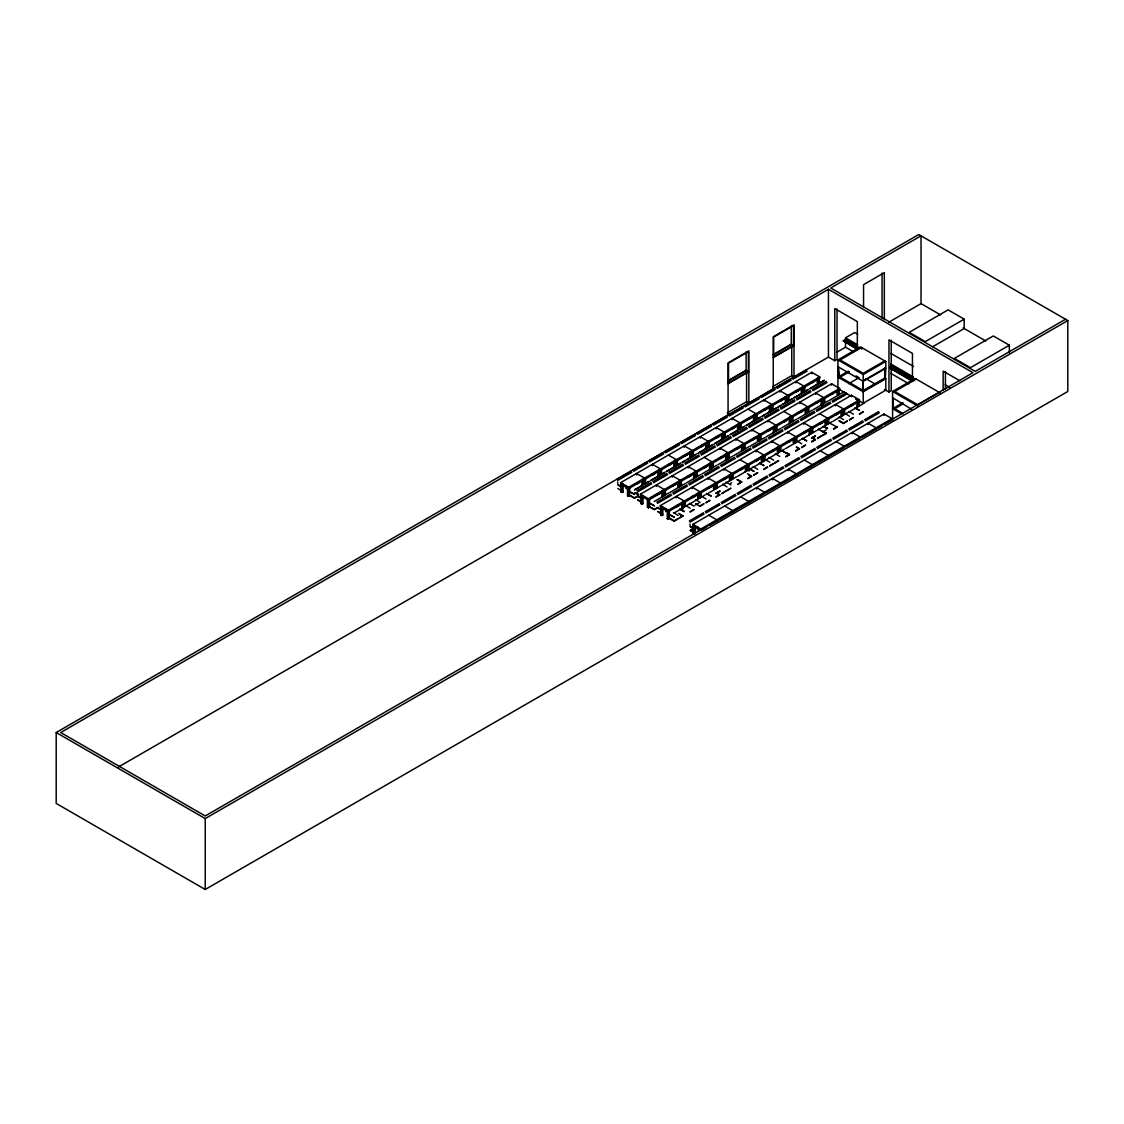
<?xml version="1.0" encoding="UTF-8"?>
<svg xmlns="http://www.w3.org/2000/svg" width="1124" height="1124" viewBox="0 0 1124 1124"><rect width="100%" height="100%" fill="white"/><g stroke="black" fill="none" stroke-linecap="round" stroke-linejoin="round"><path stroke-width="1.5" d="M690.01 525.456L689.967 524.163M56.2 732.525L918.772 234.523L1067.8 320.565L1067.8 391.475L205.228 889.477L56.2 803.435L56.2 732.525L205.228 818.567L1067.8 320.565M828.444 289.275L60.71 732.525L205.228 815.954L972.962 372.704L828.444 289.275L828.444 357.067L118.484 766.961M727.678 380.825L746.125 370.175L748.387 371.482L748.387 351.657L728.521 363.136L728.521 382.947L748.387 371.482M772.834 354.748L791.296 344.099L793.544 345.405L793.544 325.581L773.677 337.06L773.677 356.87L793.544 345.405M728.774 380.713L746.589 370.428L746.589 401.718L727.298 412.859M773.944 354.636L790.256 345.223M728.071 383.734L748.837 371.735M773.228 357.657L794.008 345.658M853.06 351.559L845.515 347.204L845.515 337.818L854.704 332.521L857.71 334.264M856.909 349.086L843.351 340.741L845.613 339.434L857.668 346.403M857.556 349.142L843.899 340.741L858.23 348.229M858.497 348.595L844.841 340.193L845.613 339.743L857.668 346.923M843.351 341.26L845.613 339.954M843.899 341.26L858.23 348.749M844.841 340.713L845.613 340.277L857.753 347.274M772.455 386.782L791.746 375.655L794.008 376.947L794.008 324.808L773.228 336.793L773.228 388.946M836.678 352.318L845.641 347.147M888.733 322.265L921.034 303.62L940.591 314.917M617.076 479.203L621.263 476.773M622.036 476.337L626.237 473.907M627.009 473.471L631.196 471.04M632.995 470.001L637.196 467.584M637.968 467.134L642.169 464.718M642.942 464.268L647.129 461.852M648.927 460.812L653.128 458.381M653.901 457.946L658.102 455.515M658.875 455.065L663.062 452.649M664.86 451.609L669.061 449.178M669.834 448.743L674.035 446.312M674.793 445.877L678.994 443.446M680.793 442.406L684.994 439.99M685.766 439.54L689.967 437.124M690.726 436.674L694.927 434.257M696.725 433.218L700.926 430.787M701.699 430.352L705.9 427.921M706.659 427.471L710.86 425.055M712.658 424.015L716.859 421.584M717.632 421.149L721.819 418.718M722.591 418.283L726.792 415.852M728.591 414.812L732.792 412.396M733.565 411.946L737.751 409.529M738.524 409.08L742.725 406.663M744.524 405.623L748.725 403.193M749.483 402.757L753.684 400.327M754.457 399.877L758.658 397.46M760.456 396.421L764.657 394.004M765.416 393.555L769.617 391.124M770.39 390.688L774.591 388.258M776.389 387.218L780.59 384.801M781.349 384.352L785.55 381.935M786.322 381.486L790.523 379.069M792.322 378.029L796.509 375.599M797.281 375.163L801.482 372.732M802.255 372.283L806.456 369.866M617.694 480.44L621.895 478.023M622.668 477.574L626.869 475.157M627.642 474.707L631.828 472.277M633.627 471.251L637.828 468.82M638.601 468.371L642.802 465.954M643.56 465.505L647.761 463.088M649.56 462.048L653.761 459.618M654.533 459.182L658.734 456.751M659.493 456.316L663.694 453.885M665.492 452.846L669.693 450.429M670.466 449.979L674.653 447.563M675.426 447.113L679.627 444.683M681.425 443.657L685.626 441.226M686.399 440.777L690.586 438.36M691.358 437.91L695.559 435.494M697.358 434.454L701.559 432.023M702.331 431.588L706.518 429.157M707.291 428.722L711.492 426.291M713.29 425.251L717.491 422.835M718.25 422.385L722.451 419.969M723.224 419.519L727.425 417.088M729.223 416.063L733.424 413.632M734.183 413.182L738.384 410.766M739.156 410.316L743.357 407.9M745.156 406.86L749.343 404.429M750.115 403.994L754.316 401.563M755.089 401.127L759.29 398.697M761.089 397.657L765.275 395.241M766.048 394.791L770.249 392.374M771.022 391.925L775.223 389.508M777.021 388.468L781.208 386.038M781.981 385.588L786.182 383.172M786.955 382.722L791.141 380.305M792.94 379.266L797.141 376.835M797.914 376.399L802.115 373.969M802.887 373.533L807.074 371.103M620.574 482.688L811.753 372.311L819.761 376.933L819.761 378.324L628.583 488.701L620.574 484.065L620.574 482.688L628.583 487.31L819.761 376.933M828.444 357.067L834.767 360.72L837.029 359.413L837.029 309.002M837.928 388.609L837.928 359.933L860.506 346.894L885.796 361.492L885.796 368.279L863.218 381.317L837.928 366.705C840.316 373.519 838.223 389.396 838.378 366.452M622.176 487.577L618.256 484.837M626.096 488.715L625.885 485.428M621.024 492.017L623.118 492.017L623.118 484.065L621.024 484.065L621.024 492.017L623.118 492.017M629.623 487.83L627.529 487.83L627.529 495.768L628.583 496.372L629.623 495.768L629.623 487.83L628.583 487.226M641.959 479.498L644.052 479.498L644.052 484.261M644.516 479.231L645.555 478.627L645.555 483.39M657.891 470.296L659.985 470.296L659.985 475.073L655.868 477.475M673.824 461.107L675.917 461.107L675.917 465.87L671.801 468.272M692.3 451.637L693.353 451.033L693.353 455.796M708.232 442.434L709.286 441.83L709.286 446.607M724.165 433.246L725.219 432.642L725.219 437.405M737.555 424.31L739.648 424.31L739.648 429.073M753.473 415.107L755.567 415.107L755.567 419.884M767.397 413.084L771.598 410.667L771.5 405.919L770.46 406.523L770.46 411.665M787.896 396.449L788.936 395.845L788.936 400.608M803.829 387.246L804.868 386.642L804.868 391.419M817.204 378.324L819.298 378.324L819.298 383.087M639.05 482.814L636.957 482.814M652.44 475.101L653.48 474.497L652.44 473.892M654.983 473.626L652.889 473.626M701.278 446.902L699.184 446.902M732.089 429.101L733.143 428.497L732.089 427.893M734.646 427.626L732.553 427.626M780.927 400.903L778.834 400.903M796.86 391.714L794.766 391.714M634.976 489.544L639.177 487.113M639.935 486.678L644.136 484.247M644.909 483.798L649.11 481.381M650.908 480.341L655.109 477.925M660.842 474.609L665.043 472.178M666.841 471.139L671.042 468.722M676.774 465.406L680.975 462.99M682.774 461.95L686.961 459.519M687.733 459.084L691.934 456.653M692.707 456.204L696.908 453.787M698.707 452.747L702.893 450.331M703.666 449.881L712.209 445.104M708.64 447.015L712.841 444.584M714.639 443.544L718.826 441.128M719.599 440.678L723.8 438.262M724.573 437.812L728.759 435.395M730.558 434.356L734.759 431.925M735.532 431.49L739.732 429.059M740.505 428.609L744.692 426.193M746.491 425.153L750.551 422.905M751.464 422.287L759.993 417.51M756.424 419.421L760.625 416.99M762.423 415.95L766.624 413.534M772.357 410.218L776.558 407.801M778.356 406.762L782.557 404.331M783.33 403.895L787.531 401.465L787.432 396.716L786.393 397.32L786.393 402.083M788.289 401.015L792.49 398.599M794.289 397.559L802.831 392.782M799.262 394.693L803.449 392.262M804.222 391.826L808.423 389.396M810.221 388.356L814.422 385.939M815.195 385.49L819.382 383.073M820.155 382.624L824.356 380.207M634.343 490.05L638.544 487.633M639.317 487.184L642.113 485.568M644.277 484.318L648.478 481.887M650.276 480.861L654.477 478.431M655.25 477.981L659.437 475.564M660.209 475.115L664.41 472.698M666.209 471.659L669.005 470.043M671.183 468.792L675.369 466.362M676.142 465.926L680.343 463.495M682.142 462.456L684.938 460.84M687.101 459.59L691.302 457.173M692.075 456.723L694.871 455.108M698.074 453.267L702.275 450.836M703.034 450.387L707.235 447.97M714.007 444.064L718.194 441.634M718.967 441.198L723.168 438.767M723.94 438.332L728.141 435.901M729.94 434.862L734.127 432.445M734.899 431.995L737.695 430.38M739.873 429.129L744.074 426.698M745.872 425.673L750.059 423.242M750.832 422.793L755.033 420.376M761.791 416.47L764.601 414.854M766.765 413.604L770.966 411.173M771.738 410.738L775.925 408.307M777.724 407.267L780.534 405.652M782.697 404.401L786.898 401.985M787.671 401.535L791.858 399.118M793.656 398.079L797.857 395.648M803.59 392.332L807.791 389.916M809.589 388.876L813.79 386.445M814.563 386.01L818.764 383.579M819.522 383.144L823.723 380.713M627.529 495.768L629.623 495.768M636.943 490.668L641.144 488.252M641.902 487.802L646.103 485.385M646.876 484.936L651.077 482.519M652.875 481.479L657.076 479.049M657.835 478.613L662.036 476.183M662.809 475.747L667.01 473.316M668.808 472.277L672.995 469.86M673.768 469.411L677.969 466.994M678.741 466.544L682.942 464.114M684.741 463.088L688.928 460.657M689.7 460.208L693.901 457.791M694.674 457.342L698.875 454.925M700.673 453.885L704.86 451.455M705.633 451.019L709.834 448.588M710.607 448.153L714.794 445.722M716.592 444.683L720.793 442.266M721.566 441.816L725.767 439.4M726.54 438.95L730.726 436.519M732.525 435.494L736.726 433.063M737.499 432.614L741.699 430.197M742.472 429.747L746.659 427.331M748.458 426.291L752.659 423.86M753.431 423.425L757.632 420.994M758.391 420.559L762.592 418.128M764.39 417.088L768.591 414.672M769.364 414.222L773.565 411.806M774.324 411.356L778.525 408.925M780.323 407.9L784.524 405.469M785.297 405.019L789.484 402.603M790.256 402.153L794.457 399.737M796.256 398.697L800.457 396.266M801.229 395.831L805.416 393.4M806.189 392.964L810.39 390.534M812.188 389.494L816.389 387.077M817.162 386.628L821.349 384.211M822.122 383.762L826.323 381.331M637.575 491.919L641.762 489.488M642.535 489.052L646.736 486.622M647.508 486.172L651.709 483.756M653.508 482.716L657.695 480.299M658.467 479.85L662.668 477.419M663.441 476.983L667.642 474.553M669.44 473.513L673.627 471.097M674.4 470.647L678.601 468.23M679.374 467.781L683.561 465.364M685.359 464.324L689.56 461.894M690.333 461.458L694.534 459.028M695.306 458.592L699.493 456.161M701.292 455.122L705.493 452.705M706.265 452.255L710.466 449.825M711.225 449.389L715.426 446.959M717.224 445.919L721.425 443.502M722.198 443.053L726.399 440.636M727.158 440.187L731.359 437.77M733.157 436.73L737.358 434.3M738.131 433.864L742.332 431.433M743.09 430.998L747.291 428.567M749.09 427.527L753.291 425.111M754.064 424.661L758.25 422.245M759.023 421.795L763.224 419.364M765.023 418.325L769.223 415.908M769.996 415.459L774.183 413.042M774.956 412.592L779.157 410.176M780.955 409.136L785.156 406.705M785.929 406.27L790.116 403.839M790.889 403.404L795.089 400.973M796.888 399.933L801.089 397.517M801.848 397.067L806.049 394.65M806.821 394.201L811.022 391.77M812.821 390.731L817.022 388.314M817.78 387.864L821.981 385.448M822.754 384.998L826.955 382.582M848.325 371.145L837.928 377.144L863.218 391.742L885.796 378.704L885.796 390.183L863.218 403.221L855.49 398.95M849.407 371.763L840.106 377.144L863.218 390.492L884.714 378.086L885.796 378.704M640.441 494.167L831.62 383.79L839.628 388.412L839.628 389.789L648.45 500.166L640.441 495.543L640.441 494.167L648.45 498.789L648.45 507.851L649.503 507.247L649.503 499.295L647.41 499.295L647.41 507.247L648.45 507.851M637.996 495.81L634.484 497.848L630.353 495.459M638.404 496.049L634.484 498.311L629.946 495.698M884.714 360.874L863.218 373.28L840.106 359.933L861.602 347.527L861.602 349.086M837.928 359.933L863.218 374.531L885.796 361.492M647.41 499.295L839.628 388.412M642.998 503.496L641.944 504.1L641.944 496.148L640.905 495.543L640.905 503.496L642.998 503.496L642.998 495.543M848.704 383.649L858.736 377.861M664.382 490.71L665.422 490.106L665.422 494.869M681.355 485.666L681.355 480.903L679.261 480.903M693.691 472.572L695.784 472.572L695.784 477.335M709.623 469.734L709.623 463.369L711.717 463.369L711.717 468.146M727.607 459.098L727.649 454.18L726.596 454.784L726.596 459.927M744.046 444.711L745.086 444.106L745.086 448.883M761.018 439.681L761.018 434.918L758.925 434.918M789.287 423.748L789.287 417.383L791.38 417.383L791.38 422.146M807.313 412.958L807.313 408.181L806.259 408.785L806.259 413.562M823.232 403.755L823.232 398.992L822.192 399.596L822.192 405.947M823.695 398.725L824.749 398.121L824.749 402.884M657.414 495.164L655.32 495.164M688.239 477.363L689.279 476.759L688.239 476.154M704.172 468.174L705.212 467.57L704.172 466.966M705.675 467.303L706.715 466.699L705.675 466.095M737.077 449.164L734.984 449.164M753.01 439.976L750.916 439.976M783.821 422.174L784.875 421.57L783.821 420.966M801.257 412.115L802.311 411.51L801.257 410.906M816.741 403.179L814.647 403.179M832.659 393.976L830.566 393.976M964.195 319.146L925.291 341.612L909.218 332.339L948.122 309.873L964.195 319.146L964.195 328.531L932.765 346.684M654.21 501.529L668.977 492.846M670.143 492.326L684.909 483.657M686.076 483.123L700.842 474.454M702.008 473.935L716.775 465.252M717.941 464.732L732.707 456.063M733.874 455.529L748.64 446.86M749.806 446.34L764.573 437.672M765.739 437.138L780.506 428.469M781.672 427.935L796.424 419.266M797.604 418.746L812.357 410.077M813.537 409.543L828.29 400.875M829.456 400.341L844.222 391.672M885.347 368.012L862.768 381.05L862.768 391.475L885.347 378.451L885.796 368.279M647.41 507.247L649.503 507.247M656.809 502.147L661.01 499.73M661.783 499.281L665.97 496.85M666.743 496.415L670.944 493.984M672.742 492.944L676.943 490.528M677.716 490.078L681.903 487.661M682.675 487.212L686.876 484.795M688.675 483.756L692.876 481.325M693.649 480.889L697.835 478.459M698.608 478.009L702.809 475.593M704.607 474.553L708.808 472.136M709.567 471.687L713.768 469.256M714.541 468.82L718.742 466.39M720.54 465.35L724.741 462.933M725.5 462.484L729.701 460.067M730.474 459.618L734.674 457.201M736.473 456.161L740.674 453.731M741.433 453.295L745.634 450.864M746.406 450.415L750.607 447.998M752.406 446.959L756.592 444.542M757.365 444.092L761.566 441.662M762.339 441.226L766.54 438.796M768.338 437.756L772.525 435.339M773.298 434.89L777.499 432.473M778.272 432.023L782.459 429.607M784.257 428.567L788.458 426.137M789.231 425.701L793.432 423.27M794.204 422.821L798.391 420.404M800.19 419.364L804.391 416.948M805.163 416.498L809.364 414.068M810.137 413.632L814.324 411.201M816.122 410.162L820.323 407.745M821.096 407.295L825.297 404.879M826.056 404.429L830.257 402.013M832.055 400.973L836.256 398.542M837.029 398.107L841.23 395.676M841.988 395.227L846.189 392.81M657.442 503.383L661.643 500.967M662.415 500.517L666.602 498.101M667.375 497.651L671.576 495.234M673.374 494.195L677.575 491.764M678.334 491.314L682.535 488.898M683.308 488.448L687.509 486.032M689.307 484.992L693.508 482.561M694.267 482.126L698.468 479.695M699.24 479.26L703.441 476.829M705.24 475.789L709.427 473.373M710.199 472.923L714.4 470.506M715.173 470.057L719.374 467.64M721.172 466.601L725.359 464.17M726.132 463.734L730.333 461.304M731.106 460.854L735.307 458.437M737.105 457.398L741.292 454.967M742.065 454.532L746.266 452.101M747.039 451.665L751.225 449.235M753.024 448.195L757.225 445.778M757.998 445.329L762.198 442.912M762.971 442.463L767.158 440.046M768.957 439.006L773.157 436.576M773.93 436.14L778.131 433.709M778.904 433.26L783.091 430.843M784.889 429.804L789.09 427.387M789.863 426.937L794.064 424.507M794.823 424.071L799.024 421.641M800.822 420.601L805.023 418.184M805.796 417.735L809.997 415.318M810.755 414.868L814.956 412.452M816.755 411.412L820.956 408.981M821.728 408.546L825.915 406.115M826.688 405.666L830.889 403.249M832.687 402.209L836.888 399.793M837.661 399.343L841.848 396.913M842.621 396.477L846.822 394.046M657.863 507.289L654.351 509.312L650.22 506.924M660.308 505.631L851.486 395.255L859.495 399.877L859.495 401.268L668.316 511.645L660.308 507.008L660.308 505.631L668.316 510.254L859.495 399.877M658.271 507.528L654.351 509.79L649.812 507.163M662.865 507.008L662.865 514.961L661.811 515.565L660.772 514.961L660.772 507.008L661.811 506.404M665.844 511.659L665.633 508.371M660.772 514.961L662.865 514.961M683.743 507.36L683.799 502.442L682.746 503.046L682.746 509.397M700.182 492.972L701.236 492.368L701.236 497.145M717.168 487.942L717.168 483.179L715.075 483.179M729.49 481.198L729.49 474.848L731.584 474.848L731.584 479.611M745.423 472.01L745.423 465.645L747.516 465.645L747.516 470.422M763.407 461.374L763.449 456.456L762.409 457.061L762.409 461.823M779.382 452.017L779.382 447.254L778.342 447.858L778.342 453M779.845 446.987L780.885 446.383L780.885 451.146M812.75 432.754L812.75 427.991L810.657 427.991M825.086 426.01L825.086 419.659L827.18 419.659L827.18 424.422M843.112 415.234L843.112 410.457L842.059 411.061L842.059 415.838M859.045 406.031L859.045 401.268L857.991 401.872L857.991 406.635M677.294 506.629L675.201 506.629M693.227 497.44L691.134 497.44M709.16 488.238L707.066 488.238M724.039 479.639L725.078 479.035L724.039 478.431M757.407 460.376L758.447 459.772L757.407 459.168M772.876 451.441L770.783 451.441M788.809 442.252L786.716 442.252M804.742 433.049L802.648 433.049M837.071 414.391L838.111 413.787L837.071 413.182M852.54 405.455L850.446 405.455M669.89 514.652L674.217 517.391M673.402 512.614L678.151 515.368M689.335 503.426L694.084 506.165M695.756 499.716L700.097 502.456M722.648 484.191L726.989 486.931M726.16 482.154L730.909 484.894M753.052 466.629L757.801 469.368M768.985 457.426L773.734 460.18M775.405 453.717L779.747 456.47M818.244 429.003L822.571 431.742M823.007 426.249L827.545 428.637M828.992 422.793L837.043 427.022M839.136 416.934L843.478 419.673M845.136 413.463L849.477 416.217M848.648 411.44L853.397 414.18M674.091 512.994L688.843 504.325M690.024 503.805L704.776 495.122M705.956 494.602L720.709 485.933M721.875 485.399L736.641 476.731M737.808 476.211L752.574 467.528M753.74 467.008L768.507 458.339M769.673 457.805L784.44 449.136M785.606 448.617L800.372 439.934M801.538 439.414L816.305 430.745M817.471 430.211L832.238 421.542M833.404 421.022L848.17 412.339M849.337 411.82L864.089 403.151M667.277 518.712L669.37 518.712L669.37 510.774L667.277 510.774L667.277 518.712L668.316 518.108M730.544 483.404L731.584 482.8M827.18 427.612L825.086 427.612M737.33 479.583L741.868 481.971L737.948 484.472M884.447 389.396L888.958 392.009L891.22 390.702L891.22 340.291M695.124 505.083L698.636 503.299M716.016 493.014L719.529 491.23M811.612 437.826L815.125 436.042M715.89 493.338L720.077 490.907M811.472 438.149L815.532 436.042M892.582 420.165L892.582 391.475L915.161 378.451L940.451 393.049M716.227 493.38L719.739 491.343M811.823 438.191L815.321 436.154M822.782 431.855L826.295 429.832M916.243 379.069L894.746 391.475L917.872 404.837L939.369 392.417M677.73 518.754L674.217 520.791L670.101 518.403M679.191 517.911L682.704 515.888M690.15 511.589L693.663 509.565M700.097 505.856L703.596 503.819M706.083 502.386L709.595 500.363M716.016 496.653L719.529 494.63M722.015 493.197L725.528 491.16M726.989 490.317L730.502 488.294M737.948 483.994L741.461 481.971M747.881 478.262L751.394 476.225M753.881 474.792L757.393 472.768M763.814 469.059L767.327 467.036M769.814 465.603L773.326 463.566M774.787 462.737L778.286 460.7M785.746 456.4L789.259 454.377M795.68 450.668L799.192 448.631M801.679 447.197L805.191 445.174M811.612 441.465L815.125 439.442M817.612 438.009L821.124 435.972M822.571 435.143L826.084 433.105M833.544 428.806L837.043 426.783M846.99 421.05L843.478 423.074L839.347 420.685M849.477 419.603L852.976 417.58M859.41 413.871L862.923 411.848M679.191 518.389L683.111 515.888L678.784 513.387M690.15 512.066L694.084 509.565M706.083 502.864L710.017 500.363M716.016 497.131L719.95 494.869L717.056 492.958M722.015 493.675L725.935 491.16M726.989 490.795L730.909 488.294M747.881 478.74L751.801 476.225L747.474 473.724M753.881 475.269L757.801 472.768M763.814 469.537L767.734 467.036M769.814 466.081L773.734 463.566M774.787 463.2L778.707 460.7M785.746 456.878L789.666 454.616L786.772 452.705M795.68 451.146L799.6 448.869L796.705 446.973M801.679 447.675L805.599 445.174M811.612 441.943L815.532 439.681L812.638 437.77M817.612 438.486L821.532 435.972M822.571 435.606L826.505 433.344L823.611 431.447M833.544 429.284L837.464 426.783M849.477 420.081L853.397 417.58M859.41 414.349L863.33 411.848M893.032 398.514L893.032 408.953L893.032 397.994L911.676 409.291M689.321 520.918L693.522 518.501M694.295 518.052L698.496 515.635M699.269 515.185L703.455 512.755M705.254 511.715L709.455 509.298M710.227 508.849L714.428 506.432M715.187 505.983L719.388 503.566M721.186 502.526L725.387 500.096M726.16 499.66L730.361 497.229M731.12 496.794L735.321 494.363M737.119 493.324L741.32 490.907M742.093 490.457L746.294 488.041M747.053 487.591L751.254 485.161M753.052 484.135L757.253 481.704M758.026 481.255L762.212 478.838M762.985 478.388L767.186 475.972M768.985 474.932L773.186 472.502M773.958 472.066L778.145 469.635M778.918 469.2L783.119 466.769M784.917 465.729L789.118 463.313M789.891 462.863L794.078 460.447M794.851 459.997L799.052 457.566M800.85 456.541L805.051 454.11M805.81 453.66L810.011 451.244M810.783 450.794L814.984 448.378M816.783 447.338L820.984 444.907M821.742 444.472L825.943 442.041M826.716 441.606L830.917 439.175M832.715 438.135L836.902 435.719M837.675 435.269L841.876 432.852M842.649 432.403L846.85 429.972M848.648 428.947L852.835 426.516M853.608 426.066L857.809 423.65M858.581 423.2L862.782 420.783M864.581 419.744L868.768 417.313M869.54 416.878L873.741 414.447M874.514 414.011L878.701 411.581M689.953 522.154L694.154 519.738M694.927 519.288L699.128 516.871M699.887 516.422L704.088 514.005M705.886 512.966L710.087 510.535M710.86 510.099L715.061 507.669M715.819 507.219L720.02 504.802M721.819 503.763L726.02 501.346M726.792 500.897L730.979 498.466M731.752 498.03L735.953 495.6M737.751 494.56L741.952 492.143M742.725 491.694L746.912 489.277M747.685 488.828L751.886 486.411M753.684 485.371L757.885 482.941M758.644 482.505L762.845 480.074M763.618 479.639L767.818 477.208M769.617 476.169L773.818 473.752M774.576 473.302L778.777 470.872M779.55 470.436L783.751 468.006M785.55 466.966L789.751 464.549M790.509 464.1L794.71 461.683M795.483 461.233L799.684 458.817M801.482 457.777L805.669 455.346M806.442 454.911L810.643 452.48M811.416 452.045L815.617 449.614M817.415 448.574L821.602 446.158M822.375 445.708L826.576 443.292M827.348 442.842L831.535 440.411M833.348 439.372L837.535 436.955M838.307 436.505L842.508 434.089M843.281 433.639L847.468 431.223M849.266 430.183L853.467 427.752M854.24 427.317L858.441 424.886M859.214 424.451L863.401 422.02M865.199 420.98L869.4 418.564M870.173 418.114L874.374 415.697M875.132 415.248L879.333 412.817M902.965 402.687L892.582 408.686L901.631 413.913M892.02 418.662L700.842 529.039L700.842 530.416L692.834 525.793L692.834 524.402L884.012 414.025L892.02 418.662L892.02 420.039L884.771 424.212M902.712 404.092L894.746 408.686L903.415 413.702M693.283 525.793L694.337 526.397L694.337 534.336L693.283 533.731L693.283 525.793L694.337 525.189M694.337 526.397L695.377 525.793M1009.352 345.223L970.448 367.688L954.374 358.401L993.279 335.95L1009.352 345.223L1009.352 353.048M694.014 528.392L690.501 530.43L694.632 532.565M698.355 530.43L698.144 527.142M693.283 533.731L694.337 533.127M1065.538 319.258L975.225 371.398L830.706 287.969L921.034 235.829L921.034 303.62M701.882 529.544L700.842 530.149L699.788 529.544L700.842 528.94L692.834 524.402M715.257 521.817L716.311 521.213M716.775 520.946L717.814 520.342M731.19 512.614L732.244 512.01M732.693 511.757L733.747 511.153M747.123 503.426L748.177 502.821M748.626 502.554L749.68 501.95M763.056 494.223L764.109 493.619M778.988 485.02L780.042 484.416M780.492 484.163L781.545 483.559M794.921 475.831L795.961 475.227M796.424 474.96L797.478 474.356M810.854 466.629L811.893 466.024M812.357 465.757L813.411 465.153M826.786 457.426L827.826 456.822M828.29 456.569L829.329 455.965M842.719 448.237L843.759 447.633M858.652 439.034L859.691 438.43M874.584 429.832L875.624 429.228M876.088 428.975L877.127 428.37M890.503 420.643L891.557 420.039M702.289 529.573L706.631 527.072M709.525 525.4L763.112 494.462M766.006 492.79L780.492 484.416L780.492 483.039L772.483 478.417L772.483 479.793M781.939 483.587L844.222 447.633L844.222 446.256L836.214 441.62M845.669 446.79L860.155 438.43L860.155 437.053L852.147 432.431L852.147 433.808M861.602 437.601L876.088 429.228L876.088 427.851L868.079 423.228L868.079 424.605M877.535 428.399L881.876 425.884M963.184 327.955L985.762 340.979M959.713 380.699L943.162 371.145L943.162 390.267M890.911 353.428L913.545 366.494M945.228 384.787L949.752 387.401M845.515 337.818L857.598 344.787M890.784 363.951L913.419 377.018M890.812 365.539L913.419 378.577M890.812 366.059L913.896 379.181M891.135 366.55L913.896 379.701M844.841 340.193L858.497 348.075M890.363 366.48L913.138 379.617M890.096 366.635L912.857 379.772M890.363 367L911.62 379.266M890.096 367.155L912.857 380.291M843.899 340.741L857.556 348.623M890.939 367.899L912.182 380.165M843.351 340.741L856.909 348.566M890.067 367.703L912.66 380.755M890.939 368.419L912.182 380.685M890.067 368.236L912.66 381.275M890.784 373.337L908.894 383.79M892.582 391.475L917.872 406.087M865.93 378.704L875.413 384.183M855.996 375.894L858.891 377.552M863.218 380.797L863.218 391.222M839.417 389.466L851.318 396.336M857.991 400.664L859.045 401.268M811.753 381.907L812.793 382.511L810.699 382.511M859.41 410.232L854.858 407.857L859.41 410.471M804.868 386.642L795.82 381.514L795.82 382.891M822.192 398.388L823.232 398.992M842.059 409.853L843.112 410.457M797.323 390.239L798.363 390.843L796.27 390.843M838.926 420.924L843.478 423.551L847.398 421.05M819.621 413.66L827.643 418.283L827.643 424.155M826.59 418.788L828.683 418.788L828.683 423.551M806.259 407.576L807.313 408.181M821.138 422.371L822.178 422.975L820.084 422.975M821.742 430.843L826.084 433.344M783.821 411.384L791.83 416.006L791.83 421.893M812.75 427.991L803.702 422.849L803.702 424.226M790.79 416.512L792.884 416.512L792.884 421.289M770.46 405.314L771.5 405.919M790.327 416.779L791.38 417.383M785.325 420.109L786.379 420.713L784.285 420.713M805.206 431.574L806.245 432.178L804.152 432.178M812.231 438.009L815.125 439.681M746.589 401.718L748.837 403.024L748.837 350.871L728.071 362.869L728.071 415.023M806.639 440.692L802.1 438.318L806.639 440.931M748.022 409.108L756.031 413.73L756.031 419.617M820.281 450.822L828.29 455.445L828.29 456.822M774.857 425.715L776.951 425.715L776.951 430.478M794.724 437.18L796.818 437.18L796.818 441.957M754.527 414.503L755.567 415.107M798.644 442.055L801.679 443.811M749.525 417.833L750.579 418.437L748.486 418.437M769.392 429.298L770.446 429.902L768.352 429.902M789.273 440.777L790.312 441.381L788.219 441.381M748.022 418.704L749.076 419.308L746.982 419.308M767.889 430.169L768.942 430.773L766.849 430.773M796.298 447.212L799.192 448.869M751.956 431.152L751.956 429.775L761.018 434.918M804.348 460.025L812.357 464.648L812.357 466.024M739.058 423.439L741.152 423.439L741.152 428.202M738.594 423.706L739.648 424.31M778.342 446.649L779.382 447.254M782.852 451.089L789.259 454.616M782.711 451.258L785.746 453M753.473 438.501L754.513 439.105L752.42 439.105M724.165 432.038L725.219 432.642M762.409 455.852L763.449 456.456M766.779 460.447L769.814 462.203M717.66 436.224L718.714 436.829L716.62 436.829M716.157 437.096L717.21 437.7L715.117 437.7M763.814 465.42L759.276 463.046L763.814 465.659M708.232 441.226L709.286 441.83M739.971 459.646L747.98 464.268L747.98 470.155M746.926 464.774L749.02 464.774L749.02 471.139M726.596 453.576L727.649 454.18M746.476 465.041L747.516 465.645M753.881 471.167L749.343 468.778L753.881 471.392M741.475 468.371L742.528 468.975L740.435 468.975M748.5 474.806L751.394 476.464M704.172 457.37L712.18 461.992L712.18 467.879M731.007 473.977L733.101 473.977L733.101 478.74M710.677 462.765L711.717 463.369M737.119 479.709L741.461 482.21M691.794 456.822L691.85 451.904L690.796 452.508L690.796 457.271M725.542 477.559L726.596 478.164L724.502 478.164M708.106 479.414L708.106 478.037L717.168 483.179M668.359 455.094L676.381 459.716L676.381 465.603M740.618 496.808L748.626 501.445L748.626 502.821M695.194 471.701L697.287 471.701L697.287 476.478M674.864 460.503L675.917 461.107M694.744 471.968L695.784 472.572M689.743 475.297L690.782 475.902L688.689 475.902M709.609 486.762L710.663 487.366L708.57 487.366M716.648 493.197L719.529 494.869M711.056 495.881L706.518 493.506L711.056 496.12M672.307 477.152L672.307 475.761L681.355 480.903M724.685 506.011L732.693 510.633L732.693 512.01M658.931 469.692L659.985 470.296M703.062 497.244L706.083 498.986M673.81 484.486L674.85 485.09L672.756 485.09M672.307 485.357L673.346 485.961L671.253 485.961M695.545 503.707L700.097 506.334L704.017 503.819M636.507 474.876L636.507 473.499L645.555 478.627M664.382 489.502L665.422 490.106M708.752 515.213L716.775 519.836L716.775 521.213M682.746 501.838L683.799 502.442M687.129 506.446L690.15 508.188M657.877 493.689L658.931 494.293L656.837 494.293M636.507 483.081L637.547 483.685L635.453 483.685M684.165 511.42L679.613 509.032L684.165 511.659M679.809 514.455L682.704 516.127M660.772 507.008L661.811 507.612L661.811 515.565M635.327 492.593L638.067 494.181M634.905 492.832L637.94 494.574M634.484 494.209L629.946 491.82L634.484 494.448M638.123 496.302L641.017 497.974M654.351 505.674L649.812 503.299L654.351 505.912M657.99 507.781L660.884 509.453M671.337 515.48L674.217 517.152M690.501 526.552L693.396 528.224M617.835 484.837L622.373 487.451M637.701 496.302L640.736 498.058M657.582 507.781L662.12 510.394M690.094 526.552L694.632 529.179M638.123 499.941L640.877 501.529M662.12 513.794L657.99 511.659M622.373 491.329L617.835 488.476M640.736 501.922L637.701 499.941M662.12 514.272L657.582 511.42M669.679 518.642L674.217 521.269L678.151 518.754M694.632 533.043L690.094 530.43L694.014 528.154M640.905 503.496L641.944 504.1M637.477 493.014L637.603 494.363M617.666 481.999L617.75 483.32M945.41 371.58L945.41 388.96M912.449 381.219L912.449 353.414L888.958 339.855L888.958 392.009M884.714 367.646L884.714 378.086M884.321 319.595L884.321 272.654L863.555 284.653L863.555 307.245M884.012 414.025L884.012 415.416M882.059 273.09L882.059 318.289M863.218 374.531L863.218 403.221M857.345 349.409L857.345 321.605L834.767 308.566L834.767 360.72M856.952 401.268L856.952 407.619M851.486 395.255L851.486 396.646M844.616 414.363L844.616 409.586L842.522 409.586L842.522 415.95M843.562 414.967L843.562 408.981L835.554 404.457L835.554 405.834M841.019 410.457L841.019 416.821M839.164 394.552L839.164 389.789L838.125 390.393L838.125 395.17M837.071 391.377L837.071 394.552M831.62 383.79L831.62 385.167M826.126 420.264L826.126 425.027M823.695 403.488L823.695 397.615L815.687 392.978L815.687 394.369M822.656 398.121L822.656 402.884M821.138 398.992L821.138 405.343M818.258 378.928L818.258 383.691M817.204 379.912L817.204 383.087M811.753 372.311L811.753 373.688M811.711 427.471L811.711 433.358M811.247 433.625L811.247 428.862L810.193 429.466L810.193 434.229M809.154 430.45L809.154 435.213M808.816 412.087L808.816 407.324L806.723 407.324L806.723 413.674M807.763 412.691L807.763 406.804L799.754 402.181L799.754 403.558M805.22 408.181L805.22 414.545M803.829 386.136L803.829 392.023M803.365 392.29L803.365 387.513L802.325 388.117L802.325 392.894M801.271 389.101L801.271 393.878M796.424 475.227L796.424 473.85L788.416 469.214L788.416 470.605M795.778 442.561L795.778 436.674L787.769 432.052L787.769 433.428M795.314 442.828L795.314 438.051L794.275 438.655L794.275 443.432M793.221 439.639L793.221 442.828M791.746 346.094L791.746 375.655M791.296 325.932L791.296 344.099M790.327 417.988L790.327 422.75M787.896 401.212L787.896 395.339L779.887 390.716L779.887 392.093M785.339 396.716L785.339 403.066M779.845 451.75L779.845 445.877L771.837 441.254L771.837 442.631M778.791 446.383L778.791 451.146M777.288 447.254L777.288 452.017M775.897 431.082L775.897 425.209L767.889 420.573L767.889 421.964M775.448 431.349L775.448 426.586L774.394 427.19L774.394 431.953M773.354 428.174L773.354 432.937M773.017 409.81L773.017 405.047L770.924 405.047L770.924 411.398M771.963 410.415L771.963 404.528L763.955 399.905L763.955 401.282M769.406 405.919L769.406 412.269M764.952 460.348L764.952 455.585L762.859 455.585L762.859 461.936M764.559 493.619L764.559 492.242L756.55 487.619L756.55 488.996M763.913 460.952L763.913 455.065L755.904 450.443L755.904 451.82M761.355 456.456L761.355 462.807M759.964 434.398L759.964 440.285M759.515 440.552L759.515 435.775L758.461 436.379L758.461 441.156M757.421 437.377L757.421 440.552M757.084 419.013L757.084 414.236L754.991 414.236L754.991 420.601M754.527 415.711L754.527 420.488M753.473 416.695L753.473 421.472M746.476 466.249L746.476 471.026M746.125 352.009L746.125 370.175M744.046 449.488L744.046 443.601L736.023 438.978L736.023 440.355M743.582 449.741L743.582 444.978L742.528 445.582L742.528 450.345M741.489 444.978L741.489 451.342M740.098 428.806L740.098 422.933L732.089 418.311L732.089 419.688M738.594 424.914L738.594 429.677M737.555 425.898L737.555 430.661M732.047 479.344L732.047 473.471L724.039 468.849L724.039 470.225M730.544 475.452L730.544 480.215M729.153 458.072L729.153 453.309L727.059 453.309L727.059 459.66M728.113 458.676L728.113 452.803L720.105 448.167L720.105 449.558M725.556 454.18L725.556 460.531M724.165 438.009L724.165 432.122L716.157 427.499L716.157 428.876M723.716 438.276L723.716 433.513L722.662 434.117L722.662 438.88M721.622 435.1L721.622 439.863M716.114 482.66L716.114 488.547M715.651 488.814L715.651 484.051L714.611 484.655L714.611 489.418M713.557 485.638L713.557 488.814M713.22 467.275L713.22 462.512L711.127 462.512L711.127 468.863M710.677 463.973L710.677 468.75M708.232 447.212L708.232 441.325L700.224 436.702L700.224 438.079M707.783 447.478L707.783 442.701L706.729 443.306L706.729 448.083M705.689 442.701L705.689 449.066M700.182 497.749L700.182 491.862L692.173 487.24L692.173 488.617M699.732 498.016L699.732 493.239L698.678 493.843L698.678 498.62M697.639 493.239L697.639 498.016M696.248 477.082L696.248 471.195L688.239 466.572L688.239 467.949M695.377 527.381L695.377 533.731M694.744 473.176L694.744 477.939M693.691 474.159L693.691 478.936M692.3 456.4L692.3 450.527L684.291 445.905L684.291 447.282M689.757 451.904L689.757 458.255M685.303 506.334L685.303 501.571L683.209 501.571L683.209 507.936M684.249 506.938L684.249 501.065L676.241 496.443L676.241 497.82M681.706 502.442L681.706 508.793M680.315 480.398L680.315 486.271M679.851 486.537L679.851 481.774L678.812 482.379L678.812 487.142M677.758 483.362L677.758 486.537M677.421 464.999L677.421 460.236L675.327 460.236L675.327 466.586M674.864 461.711L674.864 466.474M673.824 462.695L673.824 467.458M668.316 510.254L668.316 519.316M664.382 495.473L664.382 489.586L656.374 484.964L656.374 486.341M663.919 495.74L663.919 490.963L662.879 491.567L662.879 496.344M661.825 490.963L661.825 497.328M661.488 474.202L661.488 469.425L659.395 469.425L659.395 474.202M660.448 474.806L660.448 468.919L652.44 464.296L652.44 465.673M658.931 470.9L658.931 475.677M657.891 471.883L657.891 476.66M644.516 478.122L644.516 483.994M643.012 480.103L643.012 484.866M641.959 481.086L641.959 485.849M628.583 487.31L628.583 496.372M622.078 483.461L622.078 492.621M205.228 818.567L205.228 889.477M668.359 464.69L667.319 465.294L669.412 465.294L668.359 464.69M669.876 463.819L668.822 464.423L670.916 464.423L669.876 463.819M684.291 455.487L683.252 456.091L685.345 456.091L684.291 455.487M685.809 454.616L684.755 455.22L686.848 455.22L685.809 454.616M701.727 445.427L700.688 446.031L702.781 446.031L701.727 445.427M763.955 409.501L762.901 410.105L764.994 410.105L763.955 409.501M765.458 408.63L764.418 409.234L766.512 409.234L765.458 408.63M781.391 399.427L780.351 400.032L782.444 400.032L781.391 399.427M720.105 457.763L719.051 458.367L721.144 458.367L720.105 457.763M721.608 456.892L720.554 457.496L722.648 457.496L721.608 456.892M737.541 447.703L736.487 448.307L738.58 448.307L737.541 447.703M799.754 411.777L798.714 412.382L800.808 412.382L799.754 411.777M817.19 401.704L816.15 402.308L818.244 402.308L817.19 401.704M677.744 505.154L676.704 505.758L678.798 505.758L677.744 505.154M693.677 495.965L692.637 496.569L694.73 496.569L693.677 495.965M739.971 469.242L738.918 469.846L741.011 469.846L739.971 469.242M755.904 460.039L754.85 460.643L756.944 460.643L755.904 460.039M773.34 449.965L772.286 450.569L774.38 450.569L773.34 449.965M819.621 423.242L818.581 423.846L820.675 423.846L819.621 423.242M835.554 414.053L834.514 414.658L836.607 414.658L835.554 414.053"/></g></svg>
